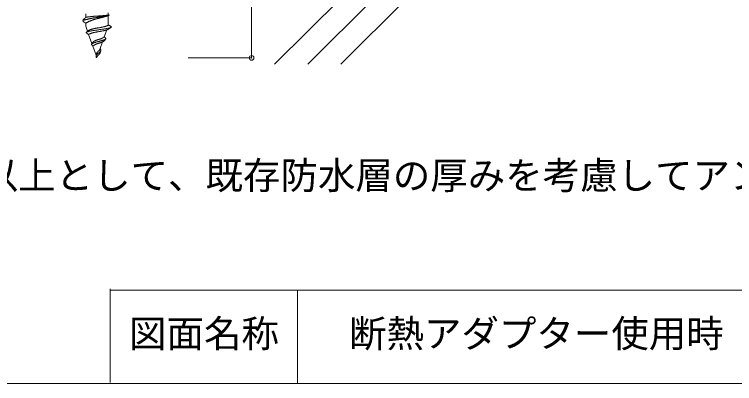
# Model space of a CAD drawing. Units: millimetres, scale not verified. Extents: x -270 to 270, y -189 to 184.
# Drawn here: x 9.5 to 163.3, y -176 to -97.1 of the extents above; entities that cross this region are included whole.
import ezdxf
from ezdxf.enums import TextEntityAlignment as Align

# ---------------------------------------------------------------- set-up
doc = ezdxf.new("R2010")
doc.units = ezdxf.units.MM
doc.header["$LTSCALE"] = 2
doc.header["$PDMODE"] = 32
doc.header["$PDSIZE"] = 1
for name, color, linetype, lineweight in [('1-6_アンカー類', 4, 'Continuous', 9), ('1-A_元図・躯体', 7, 'Continuous', 9), ('E-1', 7, 'Continuous', 9), ('E-2', 7, 'Continuous', 9), ('F-0', 7, 'Continuous', 9)]:
    doc.layers.add(name, color=color, linetype=linetype, lineweight=lineweight)
doc.layers.add('E-0', color=7, linetype='Continuous')
doc.styles.add('ＭＳ ゴシック', font='')
doc.styles.get('ＭＳ ゴシック').set_extended_font_data('MS Gothic')

msp = doc.modelspace()

# ---------------------------------------------------------------- linework, layer by layer
at = {"layer": '1-6_アンカー類'}
for p, q in [((29.561, -96.724), (29.561, -99.386)), ((24.786, -97.711), (24.786, -96.936)), ((29.425, -97.351), (29.16, -97.385)), ((29.561, -97.234), (29.449, -97.242)), ((24.667, -98.887), (24.689, -98.899)), ((24.689, -98.899), (24.748, -98.933)), ((24.748, -98.959), (24.81, -98.916)), ((24.748, -99.574), (24.748, -98.933)), ((24.748, -98.959), (24.759, -98.951)), ((25.123, -100.612), (24.748, -99.574)), ((29.645, -99.349), (29.642, -99.35)), ((29.645, -99.349), (29.66, -99.358)), ((30.142, -99.833), (30.149, -99.828)), ((25.346, -101.332), (25.368, -101.344)), ((26.05, -103.313), (25.362, -101.34)), ((25.368, -101.344), (25.441, -101.31)), ((29.266, -100.361), (28.723, -101.847)), ((28.364, -102.936), (27.856, -104.35)), ((28.715, -101.853), (28.72, -101.858)), ((28.723, -101.847), (28.718, -101.85)), ((28.719, -101.857), (28.719, -101.857)), ((29.009, -102.333), (29.02, -102.318)), ((26.276, -103.841), (26.317, -103.81)), ((26.289, -103.853), (26.293, -103.857)), ((26.974, -105.798), (26.293, -103.857)), ((27.855, -104.353), (27.84, -104.391)), ((27.855, -104.353), (27.874, -104.4)), ((27.855, -104.353), (27.857, -104.358)), ((27.857, -104.358), (27.866, -104.379)), ((27.046, -106.332), (27.053, -106.353))]:
    msp.add_line(p, q, dxfattribs=at)
for points in [[(25.845, -97.937), (25.764, -97.954), (25.683, -97.971), (25.602, -97.988), (25.521, -98.006), (25.441, -98.024), (25.36, -98.042), (25.278, -98.061), (25.196, -98.08), (25.114, -98.099), (25.031, -98.119), (24.948, -98.139), (24.863, -98.159), (24.778, -98.18), (24.692, -98.201), (24.605, -98.223), (24.516, -98.245), (24.426, -98.267), (24.335, -98.29), (24.243, -98.313), (24.148, -98.337), (24.14, -98.339), (24.133, -98.343), (24.126, -98.347), (24.121, -98.351), (24.116, -98.357), (24.112, -98.362), (24.108, -98.368), (24.106, -98.375), (24.104, -98.382), (24.103, -98.389), (24.103, -98.397), (24.103, -98.405), (24.104, -98.413), (24.106, -98.422), (24.108, -98.43), (24.111, -98.439), (24.114, -98.448), (24.118, -98.457), (24.122, -98.466)], [(24.18, -98.266), (24.152, -98.294), (24.123, -98.324)], [(24.835, -97.693), (24.815, -97.699), (24.796, -97.706), (24.779, -97.713), (24.763, -97.72), (24.748, -97.727), (24.734, -97.733), (24.722, -97.739), (24.711, -97.745), (24.701, -97.751), (24.693, -97.756), (24.686, -97.762), (24.678, -97.769), (24.669, -97.778), (24.66, -97.787), (24.649, -97.798), (24.638, -97.808), (24.626, -97.82), (24.613, -97.832), (24.6, -97.846), (24.586, -97.859), (24.571, -97.874), (24.555, -97.889), (24.538, -97.906), (24.521, -97.922), (24.503, -97.94), (24.484, -97.958), (24.465, -97.978), (24.445, -97.997), (24.424, -98.018), (24.403, -98.039), (24.38, -98.062), (24.358, -98.084), (24.334, -98.108), (24.31, -98.132), (24.285, -98.158), (24.26, -98.183), (24.234, -98.21), (24.207, -98.237), (24.18, -98.266)], [(24.81, -98.916), (24.864, -98.881), (24.921, -98.846), (24.98, -98.811), (25.042, -98.776), (25.106, -98.741), (25.172, -98.706), (25.239, -98.672), (25.308, -98.638), (25.378, -98.604), (25.449, -98.571), (25.521, -98.539), (25.593, -98.507), (25.666, -98.476), (25.738, -98.445), (25.811, -98.415), (25.884, -98.386), (25.956, -98.358), (26.027, -98.331), (26.097, -98.305), (26.166, -98.28), (26.233, -98.256), (26.299, -98.233), (26.363, -98.211), (26.425, -98.191), (26.485, -98.172), (26.542, -98.155), (26.597, -98.139), (26.648, -98.124), (26.711, -98.107), (26.771, -98.09), (26.828, -98.074), (26.884, -98.059), (26.937, -98.044), (26.989, -98.03), (27.039, -98.016), (27.088, -98.002), (27.135, -97.989), (27.181, -97.976), (27.227, -97.964)], [(26.443, -97.473), (26.387, -97.478), (26.332, -97.484), (26.277, -97.49), (26.222, -97.496), (26.167, -97.502), (26.113, -97.508), (26.059, -97.515), (26.006, -97.521), (25.953, -97.527), (25.9, -97.534), (25.848, -97.54), (25.796, -97.546), (25.744, -97.552), (25.693, -97.558), (25.643, -97.563), (25.593, -97.569), (25.543, -97.574), (25.495, -97.578), (25.446, -97.583), (25.398, -97.587), (25.361, -97.589), (25.325, -97.592), (25.289, -97.596), (25.254, -97.6), (25.22, -97.605), (25.186, -97.61), (25.154, -97.615), (25.122, -97.62), (25.091, -97.626), (25.061, -97.632), (25.032, -97.638), (25.004, -97.645), (24.976, -97.651), (24.95, -97.658), (24.925, -97.665), (24.901, -97.672), (24.878, -97.679), (24.856, -97.686), (24.835, -97.693)], [(29.16, -97.385), (29.074, -97.397), (28.988, -97.409), (28.904, -97.42), (28.821, -97.432), (28.738, -97.445), (28.657, -97.457), (28.576, -97.469), (28.495, -97.482), (28.415, -97.495), (28.335, -97.508), (28.255, -97.521), (28.175, -97.534), (28.094, -97.548), (28.014, -97.562), (27.933, -97.575), (27.852, -97.589), (27.77, -97.604), (27.687, -97.618), (27.603, -97.632), (27.518, -97.647), (27.432, -97.662), (27.345, -97.677), (27.256, -97.692), (27.166, -97.707), (27.074, -97.723), (26.98, -97.739), (26.884, -97.754), (26.786, -97.77), (26.686, -97.787), (26.598, -97.8), (26.511, -97.815), (26.425, -97.829), (26.34, -97.844), (26.256, -97.859), (26.172, -97.874), (26.09, -97.889), (26.008, -97.905), (25.926, -97.921), (25.845, -97.937)], [(29.449, -97.242), (29.371, -97.248), (29.29, -97.254), (29.206, -97.261), (29.119, -97.268), (29.031, -97.275), (28.94, -97.283), (28.847, -97.291), (28.753, -97.299), (28.658, -97.308), (28.562, -97.316), (28.466, -97.325), (28.37, -97.334), (28.274, -97.342), (28.178, -97.351), (28.083, -97.359), (27.989, -97.367), (27.897, -97.375), (27.806, -97.383), (27.718, -97.39), (27.632, -97.397), (27.548, -97.404), (27.467, -97.41), (27.39, -97.416), (27.316, -97.421), (27.246, -97.425), (27.18, -97.429), (27.119, -97.432), (27.062, -97.435), (27.011, -97.437), (26.953, -97.438), (26.896, -97.44), (26.839, -97.443), (26.782, -97.446), (26.725, -97.449), (26.668, -97.453), (26.611, -97.458), (26.555, -97.462), (26.499, -97.467), (26.443, -97.473)], [(27.227, -97.964), (27.271, -97.952), (27.315, -97.94), (27.358, -97.928), (27.402, -97.916), (27.445, -97.905), (27.488, -97.893), (27.531, -97.882), (27.575, -97.871), (27.62, -97.859), (27.665, -97.848), (27.711, -97.836), (27.759, -97.825), (27.807, -97.813), (27.857, -97.801), (27.909, -97.789), (27.963, -97.776), (28.018, -97.763), (28.076, -97.75), (28.136, -97.737), (28.171, -97.728), (28.209, -97.719), (28.251, -97.708), (28.297, -97.696), (28.346, -97.682), (28.397, -97.668), (28.451, -97.653), (28.506, -97.637), (28.563, -97.621), (28.622, -97.604), (28.682, -97.586), (28.742, -97.568), (28.803, -97.55), (28.863, -97.532), (28.923, -97.513), (28.983, -97.495), (29.042, -97.476), (29.099, -97.458), (29.155, -97.441), (29.208, -97.424)], [(29.208, -97.424), (29.259, -97.407), (29.308, -97.391), (29.354, -97.376), (29.396, -97.361), (29.435, -97.348), (29.469, -97.336), (29.499, -97.324), (29.525, -97.315), (29.546, -97.306), (29.561, -97.299)], [(29.561, -97.181), (29.811, -97.237), (29.561, -97.369)], [(24.122, -98.466), (24.127, -98.475), (24.132, -98.485), (24.138, -98.494), (24.145, -98.503), (24.151, -98.512), (24.158, -98.521), (24.166, -98.529), (24.173, -98.538), (24.181, -98.546), (24.19, -98.554), (24.198, -98.562), (24.212, -98.573), (24.226, -98.584), (24.24, -98.595), (24.254, -98.607), (24.268, -98.618), (24.283, -98.629), (24.297, -98.64), (24.312, -98.652), (24.327, -98.663), (24.342, -98.674), (24.358, -98.686), (24.373, -98.697), (24.389, -98.709), (24.405, -98.72), (24.422, -98.732), (24.439, -98.743), (24.456, -98.755), (24.473, -98.767), (24.491, -98.778), (24.509, -98.79), (24.527, -98.802), (24.546, -98.814), (24.565, -98.826), (24.584, -98.838), (24.604, -98.85), (24.625, -98.862), (24.646, -98.874), (24.667, -98.887)], [(27.755, -99.884), (27.657, -99.901), (27.559, -99.918), (27.46, -99.935), (27.362, -99.952), (27.264, -99.969), (27.166, -99.987), (27.068, -100.004), (26.97, -100.022), (26.872, -100.041), (26.775, -100.06), (26.677, -100.079), (26.58, -100.1), (26.483, -100.121), (26.386, -100.143), (26.29, -100.166), (26.193, -100.19), (26.097, -100.215), (26.002, -100.242), (25.906, -100.27), (25.811, -100.299), (25.776, -100.311), (25.741, -100.323), (25.707, -100.337), (25.672, -100.351), (25.638, -100.366), (25.604, -100.382), (25.57, -100.398), (25.536, -100.415), (25.503, -100.433), (25.47, -100.452), (25.437, -100.471), (25.404, -100.49), (25.371, -100.511), (25.339, -100.531), (25.306, -100.552), (25.274, -100.574), (25.242, -100.595), (25.211, -100.618), (25.179, -100.64)], [(29.642, -99.35), (29.611, -99.364), (29.58, -99.378), (29.548, -99.391), (29.517, -99.405), (29.486, -99.419), (29.455, -99.432), (29.423, -99.445), (29.392, -99.459), (29.361, -99.472), (29.33, -99.485), (29.298, -99.498), (29.267, -99.51), (29.236, -99.523), (29.205, -99.535), (29.173, -99.547), (29.142, -99.559), (29.111, -99.571), (29.08, -99.582), (29.048, -99.593), (29.017, -99.604), (28.986, -99.614), (28.955, -99.625), (28.923, -99.635), (28.892, -99.644), (28.861, -99.653), (28.83, -99.662), (28.798, -99.671), (28.767, -99.679), (28.736, -99.687), (28.638, -99.71), (28.541, -99.732), (28.443, -99.753), (28.345, -99.774), (28.247, -99.794), (28.149, -99.813), (28.05, -99.831), (27.952, -99.849), (27.854, -99.867), (27.755, -99.884)], [(29.66, -99.358), (29.696, -99.379), (29.732, -99.4), (29.768, -99.421), (29.804, -99.441), (29.839, -99.462), (29.873, -99.482), (29.907, -99.502), (29.94, -99.521), (29.971, -99.541), (30.001, -99.56), (30.03, -99.578), (30.058, -99.597), (30.084, -99.614), (30.108, -99.632), (30.13, -99.649), (30.15, -99.665), (30.168, -99.681), (30.183, -99.697), (30.197, -99.712), (30.207, -99.726), (30.215, -99.739), (30.22, -99.753), (30.221, -99.765), (30.22, -99.777), (30.215, -99.788), (30.207, -99.798), (30.196, -99.807), (30.18, -99.816), (30.161, -99.824), (29.988, -99.878), (29.815, -99.928), (29.641, -99.975), (29.466, -100.018), (29.291, -100.058), (29.116, -100.095), (28.94, -100.13), (28.764, -100.162), (28.587, -100.193), (28.41, -100.221)], [(29.894, -100.02), (29.925, -99.998), (29.956, -99.975), (29.987, -99.951), (30.018, -99.928), (30.049, -99.904), (30.08, -99.881), (30.111, -99.857), (30.142, -99.833)], [(28.41, -100.221), (28.234, -100.248), (28.057, -100.275), (27.879, -100.3), (27.702, -100.325), (27.525, -100.349), (27.348, -100.373), (27.171, -100.398), (26.994, -100.423), (26.817, -100.45), (26.641, -100.477), (26.464, -100.505), (26.288, -100.536), (26.113, -100.568), (25.938, -100.603), (25.763, -100.64), (25.589, -100.68), (25.415, -100.723), (25.242, -100.77), (25.07, -100.82), (24.898, -100.874), (24.878, -100.882), (24.861, -100.891), (24.848, -100.9), (24.838, -100.911), (24.832, -100.922), (24.829, -100.934), (24.83, -100.947), (24.833, -100.961), (24.839, -100.975), (24.848, -100.99), (24.86, -101.005), (24.874, -101.021), (24.891, -101.038), (24.91, -101.055), (24.931, -101.072), (24.954, -101.09), (24.98, -101.109), (25.006, -101.128), (25.035, -101.147)], [(25.179, -100.64), (25.148, -100.663), (25.117, -100.686), (25.086, -100.709), (25.056, -100.733), (25.025, -100.756), (24.995, -100.78), (24.965, -100.804), (24.936, -100.828), (24.906, -100.851), (24.877, -100.875), (24.848, -100.899)], [(25.035, -101.147), (25.065, -101.167), (25.097, -101.186), (25.129, -101.207), (25.163, -101.227), (25.198, -101.248), (25.234, -101.268), (25.271, -101.289), (25.308, -101.31), (25.346, -101.332)], [(25.441, -101.31), (25.471, -101.297), (25.501, -101.283), (25.532, -101.269), (25.562, -101.256), (25.592, -101.242), (25.623, -101.229), (25.654, -101.215), (25.684, -101.202), (25.715, -101.189), (25.746, -101.176), (25.777, -101.163), (25.808, -101.15), (25.839, -101.138), (25.87, -101.126), (25.902, -101.113), (25.933, -101.102), (25.964, -101.09), (25.996, -101.079), (26.028, -101.068), (26.059, -101.057), (26.091, -101.046), (26.123, -101.036), (26.155, -101.026), (26.187, -101.016), (26.219, -101.007), (26.251, -100.998), (26.284, -100.99), (26.316, -100.982), (26.348, -100.974), (26.445, -100.951), (26.542, -100.929), (26.639, -100.907), (26.736, -100.887), (26.833, -100.867), (26.931, -100.848), (27.029, -100.829), (27.127, -100.811), (27.225, -100.794), (27.323, -100.776)], [(27.323, -100.776), (27.421, -100.759), (27.519, -100.742), (27.618, -100.725), (27.716, -100.708), (27.814, -100.691), (27.912, -100.674), (28.01, -100.656), (28.108, -100.638), (28.206, -100.62), (28.303, -100.601), (28.4, -100.581), (28.497, -100.561), (28.594, -100.54), (28.69, -100.518), (28.786, -100.495), (28.882, -100.47), (28.978, -100.445), (29.072, -100.419), (29.167, -100.391), (29.261, -100.362), (29.297, -100.35), (29.333, -100.337), (29.368, -100.324), (29.403, -100.31), (29.437, -100.294), (29.472, -100.279), (29.505, -100.262), (29.539, -100.245), (29.572, -100.227), (29.605, -100.209), (29.638, -100.19), (29.671, -100.17), (29.703, -100.15), (29.735, -100.129), (29.767, -100.108), (29.799, -100.087), (29.831, -100.065), (29.862, -100.043), (29.894, -100.02)], [(28.014, -102.721), (27.913, -102.748), (27.812, -102.775), (27.71, -102.8), (27.609, -102.825), (27.508, -102.849), (27.407, -102.873), (27.306, -102.898), (27.205, -102.923), (27.104, -102.95), (27.004, -102.977), (26.903, -103.005), (26.804, -103.036), (26.704, -103.068), (26.605, -103.103), (26.507, -103.14), (26.409, -103.18), (26.312, -103.223), (26.215, -103.27), (26.119, -103.32), (26.023, -103.374), (26.012, -103.382), (26.002, -103.391), (25.995, -103.4), (25.989, -103.411), (25.986, -103.422), (25.984, -103.434), (25.983, -103.447), (25.985, -103.461), (25.988, -103.475), (25.992, -103.49), (25.998, -103.505), (26.006, -103.521), (26.015, -103.538), (26.025, -103.555), (26.036, -103.572), (26.048, -103.59), (26.062, -103.609), (26.077, -103.628), (26.092, -103.647)], [(27.648, -102.384), (27.593, -102.401), (27.537, -102.418), (27.481, -102.435), (27.425, -102.452), (27.369, -102.469), (27.313, -102.487), (27.257, -102.504), (27.201, -102.522), (27.146, -102.541), (27.09, -102.56), (27.035, -102.579), (26.98, -102.6), (26.925, -102.621), (26.87, -102.643), (26.816, -102.666), (26.761, -102.69), (26.708, -102.715), (26.654, -102.742), (26.601, -102.77), (26.548, -102.799), (26.528, -102.811), (26.509, -102.823), (26.489, -102.837), (26.469, -102.851), (26.449, -102.866), (26.43, -102.882), (26.41, -102.898), (26.391, -102.915), (26.372, -102.933), (26.353, -102.952), (26.333, -102.971), (26.314, -102.99), (26.295, -103.011), (26.277, -103.031), (26.258, -103.052), (26.239, -103.074), (26.22, -103.095), (26.202, -103.118), (26.183, -103.14)], [(27.402, -103.276), (27.457, -103.259), (27.513, -103.242), (27.568, -103.225), (27.624, -103.208), (27.68, -103.191), (27.735, -103.174), (27.791, -103.156), (27.847, -103.138), (27.902, -103.12), (27.958, -103.101), (28.013, -103.081), (28.069, -103.061), (28.124, -103.04), (28.18, -103.018), (28.235, -102.995), (28.29, -102.97), (28.346, -102.945), (28.401, -102.919), (28.456, -102.891), (28.511, -102.862), (28.532, -102.85), (28.553, -102.837), (28.573, -102.824), (28.593, -102.81), (28.613, -102.794), (28.633, -102.779), (28.652, -102.762), (28.671, -102.745), (28.69, -102.727), (28.709, -102.709), (28.728, -102.69), (28.746, -102.67), (28.764, -102.65), (28.782, -102.629), (28.8, -102.608), (28.818, -102.587), (28.835, -102.565), (28.853, -102.543), (28.87, -102.52)], [(28.718, -101.85), (28.701, -101.864), (28.683, -101.878), (28.666, -101.891), (28.648, -101.905), (28.631, -101.919), (28.613, -101.932), (28.596, -101.945), (28.578, -101.959), (28.56, -101.972), (28.543, -101.985), (28.525, -101.998), (28.507, -102.01), (28.49, -102.023), (28.472, -102.035), (28.454, -102.047), (28.436, -102.059), (28.418, -102.071), (28.4, -102.082), (28.382, -102.093), (28.364, -102.104), (28.346, -102.114), (28.328, -102.125), (28.31, -102.135), (28.291, -102.144), (28.273, -102.153), (28.254, -102.162), (28.236, -102.171), (28.217, -102.179), (28.198, -102.187), (28.144, -102.21), (28.09, -102.232), (28.036, -102.253), (27.981, -102.274), (27.926, -102.294), (27.871, -102.313), (27.815, -102.331), (27.76, -102.349), (27.704, -102.367), (27.648, -102.384)], [(28.72, -101.858), (28.741, -101.879), (28.762, -101.9), (28.783, -101.921), (28.804, -101.941), (28.825, -101.962), (28.845, -101.982), (28.864, -102.002), (28.883, -102.021), (28.902, -102.041), (28.919, -102.06), (28.936, -102.078), (28.952, -102.097), (28.967, -102.114), (28.981, -102.132), (28.994, -102.149), (29.006, -102.165), (29.016, -102.181), (29.025, -102.197), (29.033, -102.212), (29.039, -102.226), (29.043, -102.239), (29.046, -102.253), (29.047, -102.265), (29.046, -102.277), (29.043, -102.288), (29.038, -102.298), (29.031, -102.307), (29.022, -102.316), (29.011, -102.324), (28.913, -102.378), (28.815, -102.428), (28.716, -102.475), (28.617, -102.518), (28.517, -102.558), (28.417, -102.595), (28.317, -102.63), (28.216, -102.662), (28.115, -102.693), (28.014, -102.721)], [(28.87, -102.52), (28.888, -102.498), (28.905, -102.475), (28.922, -102.451), (28.94, -102.428), (28.957, -102.404), (28.974, -102.381), (28.991, -102.357), (29.009, -102.333)], [(26.183, -103.14), (26.165, -103.163), (26.147, -103.186), (26.129, -103.209), (26.11, -103.233), (26.092, -103.256), (26.074, -103.28), (26.057, -103.304), (26.039, -103.328), (26.021, -103.351), (26.003, -103.375), (25.986, -103.399)], [(26.092, -103.647), (26.109, -103.667), (26.126, -103.686), (26.144, -103.707), (26.163, -103.727), (26.183, -103.748), (26.203, -103.768), (26.224, -103.789), (26.245, -103.81), (26.266, -103.832), (26.289, -103.853)], [(26.317, -103.81), (26.336, -103.797), (26.354, -103.783), (26.373, -103.769), (26.391, -103.756), (26.41, -103.742), (26.428, -103.729), (26.446, -103.715), (26.464, -103.702), (26.483, -103.689), (26.501, -103.676), (26.519, -103.663), (26.537, -103.65), (26.555, -103.638), (26.573, -103.626), (26.592, -103.613), (26.61, -103.602), (26.628, -103.59), (26.646, -103.579), (26.664, -103.568), (26.682, -103.557), (26.701, -103.546), (26.719, -103.536), (26.737, -103.526), (26.756, -103.516), (26.774, -103.507), (26.793, -103.498), (26.811, -103.49), (26.83, -103.482), (26.848, -103.474), (26.903, -103.451), (26.959, -103.429), (27.014, -103.407), (27.069, -103.387), (27.124, -103.367), (27.18, -103.348), (27.235, -103.329), (27.291, -103.311), (27.346, -103.294), (27.402, -103.276)], [(27.84, -104.391), (27.835, -104.405), (27.83, -104.419), (27.824, -104.432), (27.819, -104.445), (27.813, -104.459), (27.808, -104.472), (27.802, -104.485), (27.797, -104.498), (27.791, -104.51), (27.785, -104.523), (27.78, -104.535), (27.774, -104.547), (27.768, -104.559), (27.763, -104.571), (27.757, -104.582), (27.752, -104.593), (27.746, -104.604), (27.741, -104.614), (27.735, -104.625), (27.73, -104.635), (27.724, -104.644), (27.719, -104.653), (27.714, -104.662), (27.709, -104.671), (27.703, -104.679), (27.698, -104.687), (27.68, -104.71), (27.661, -104.732), (27.642, -104.753), (27.623, -104.774), (27.604, -104.794), (27.585, -104.813), (27.566, -104.831), (27.546, -104.849), (27.527, -104.867), (27.508, -104.884), (27.489, -104.901), (27.47, -104.918), (27.451, -104.935)], [(27.874, -104.4), (27.882, -104.421), (27.89, -104.441), (27.897, -104.462), (27.905, -104.482), (27.912, -104.502), (27.918, -104.521), (27.925, -104.541), (27.931, -104.56), (27.937, -104.578), (27.942, -104.597), (27.947, -104.614), (27.952, -104.632), (27.956, -104.649), (27.959, -104.665), (27.963, -104.681), (27.966, -104.697), (27.968, -104.712), (27.97, -104.726), (27.971, -104.739), (27.972, -104.753), (27.972, -104.765), (27.972, -104.777), (27.971, -104.788), (27.969, -104.798), (27.967, -104.807), (27.964, -104.816), (27.961, -104.824), (27.928, -104.878), (27.896, -104.928), (27.863, -104.975), (27.83, -105.018), (27.797, -105.058), (27.763, -105.095), (27.73, -105.13), (27.697, -105.162), (27.663, -105.193), (27.629, -105.221), (27.596, -105.248), (27.562, -105.275)], [(27.856, -104.35), (27.851, -104.364), (27.846, -104.378)], [(26.996, -105.709), (26.991, -105.733), (26.985, -105.756), (26.979, -105.78), (26.973, -105.804), (26.967, -105.828), (26.961, -105.851), (26.955, -105.875), (26.948, -105.899)], [(27.562, -105.275), (27.528, -105.3), (27.495, -105.325), (27.427, -105.373), (27.393, -105.398), (27.36, -105.423), (27.326, -105.45), (27.292, -105.477), (27.259, -105.505), (27.225, -105.536), (27.192, -105.568), (27.159, -105.603), (27.125, -105.64), (27.092, -105.68), (27.059, -105.723), (27.026, -105.77), (26.993, -105.82), (26.961, -105.874), (26.957, -105.882), (26.955, -105.891), (26.953, -105.9), (26.951, -105.911), (26.95, -105.922), (26.95, -105.934), (26.95, -105.947), (26.951, -105.961), (26.952, -105.975), (26.954, -105.99), (26.956, -106.005), (26.958, -106.021), (26.961, -106.038), (26.965, -106.055), (26.969, -106.072), (26.973, -106.09), (26.978, -106.109), (26.983, -106.128), (26.988, -106.147), (26.993, -106.167), (26.999, -106.186), (27.005, -106.207)], [(27.451, -104.935), (27.432, -104.952), (27.412, -104.969), (27.393, -104.987), (27.374, -105.004), (27.356, -105.022), (27.337, -105.041), (27.318, -105.06), (27.299, -105.079), (27.281, -105.1), (27.262, -105.121), (27.244, -105.143), (27.225, -105.166), (27.207, -105.19), (27.189, -105.215), (27.171, -105.242), (27.153, -105.27), (27.136, -105.299), (27.128, -105.311), (27.121, -105.323), (27.114, -105.337), (27.107, -105.351), (27.1, -105.366), (27.094, -105.382), (27.087, -105.398), (27.081, -105.415), (27.074, -105.433), (27.068, -105.452), (27.062, -105.471), (27.056, -105.49), (27.049, -105.511), (27.043, -105.531), (27.037, -105.552), (27.032, -105.574), (27.026, -105.595), (27.02, -105.618), (27.014, -105.64), (27.008, -105.663), (27.002, -105.686), (26.996, -105.709)], [(27.067, -106.31), (27.073, -106.297), (27.079, -106.283), (27.085, -106.269), (27.091, -106.256), (27.097, -106.242), (27.103, -106.229), (27.109, -106.215), (27.114, -106.202), (27.12, -106.189), (27.126, -106.176), (27.132, -106.163), (27.137, -106.15), (27.143, -106.138), (27.148, -106.126), (27.154, -106.113), (27.16, -106.102), (27.165, -106.09), (27.171, -106.079), (27.177, -106.068), (27.182, -106.057), (27.188, -106.046), (27.194, -106.036), (27.2, -106.026), (27.206, -106.016), (27.212, -106.007), (27.218, -105.998), (27.224, -105.99), (27.23, -105.982), (27.236, -105.974), (27.255, -105.951), (27.273, -105.929), (27.292, -105.907), (27.311, -105.887), (27.33, -105.867), (27.348, -105.848), (27.367, -105.829), (27.386, -105.811), (27.404, -105.794), (27.423, -105.776)], [(27.423, -105.776), (27.442, -105.759), (27.46, -105.742), (27.479, -105.725), (27.497, -105.708), (27.516, -105.691), (27.534, -105.674), (27.552, -105.656), (27.571, -105.638), (27.589, -105.62), (27.607, -105.601), (27.625, -105.581), (27.643, -105.561), (27.662, -105.54), (27.68, -105.518), (27.697, -105.495), (27.715, -105.47), (27.733, -105.445), (27.751, -105.419), (27.768, -105.391), (27.786, -105.362), (27.792, -105.35), (27.799, -105.337), (27.805, -105.324), (27.811, -105.31), (27.818, -105.294), (27.825, -105.279), (27.831, -105.262), (27.838, -105.245), (27.845, -105.227), (27.851, -105.209), (27.858, -105.19), (27.865, -105.17), (27.871, -105.15), (27.878, -105.129), (27.884, -105.108), (27.891, -105.087), (27.897, -105.065), (27.904, -105.043), (27.91, -105.02)], [(27.91, -105.02), (27.916, -104.998), (27.923, -104.975), (27.929, -104.951), (27.935, -104.928), (27.941, -104.904), (27.947, -104.881), (27.952, -104.857), (27.958, -104.833), (27.963, -104.809), (27.968, -104.785), (27.973, -104.762)], [(27.005, -106.207), (27.012, -106.227), (27.018, -106.248), (27.025, -106.268), (27.032, -106.289), (27.039, -106.31)], [(27.039, -106.31), (27.051, -106.346), (27.067, -106.31)]]:
    msp.add_lwpolyline(points, dxfattribs=at)
at = {"layer": '1-A_元図・躯体'}
for p, q in [((141.552, -31.274), (65.09, -107.737)), ((148.623, -31.274), (72.161, -107.737)), ((155.694, -31.274), (79.232, -107.737))]:
    msp.add_line(p, q, dxfattribs=at)
at = {"layer": 'E-2'}
for p in [(60.179, 39.226), (46.643, -106.353)]:
    msp.add_line(p, (60.179, -106.353), dxfattribs=at)
msp.add_point((60.179, -106.353), dxfattribs=at)
at = {"layer": 'F-0'}
for p, q in [((30, -175.734), (30, -155.734)), ((70, -176), (70, -156))]:
    msp.add_line(p, q, dxfattribs=at)
for points in [[(-270, 184), (270, 184), (270, -176), (-270, -176)], [(270, -156), (80.236, -156), (30, -156)]]:
    msp.add_lwpolyline(points, dxfattribs=at)

# ---------------------------------------------------------------- texts
at = {"layer": 'E-0', "style": 'ＭＳ ゴシック'}
for s, p in [('断熱アダプター使用時', (80.983, -169.985)), ('図面名称', (34, -170))]:
    msp.add_text(s, height=5.865, dxfattribs=at).set_placement(p, align=Align.BOTTOM_LEFT)
at = {"layer": 'E-1', "style": 'ＭＳ ゴシック'}
msp.add_text('※上記は新築イメージ。改修時は、最低埋込み深さ50㎜以上として、既存防水層の厚みを考慮してアンカー長を選定', height=5.865, dxfattribs=at).set_placement((-197.648, -136.184), align=Align.BOTTOM_LEFT)

doc.saveas('drawing.dxf')
